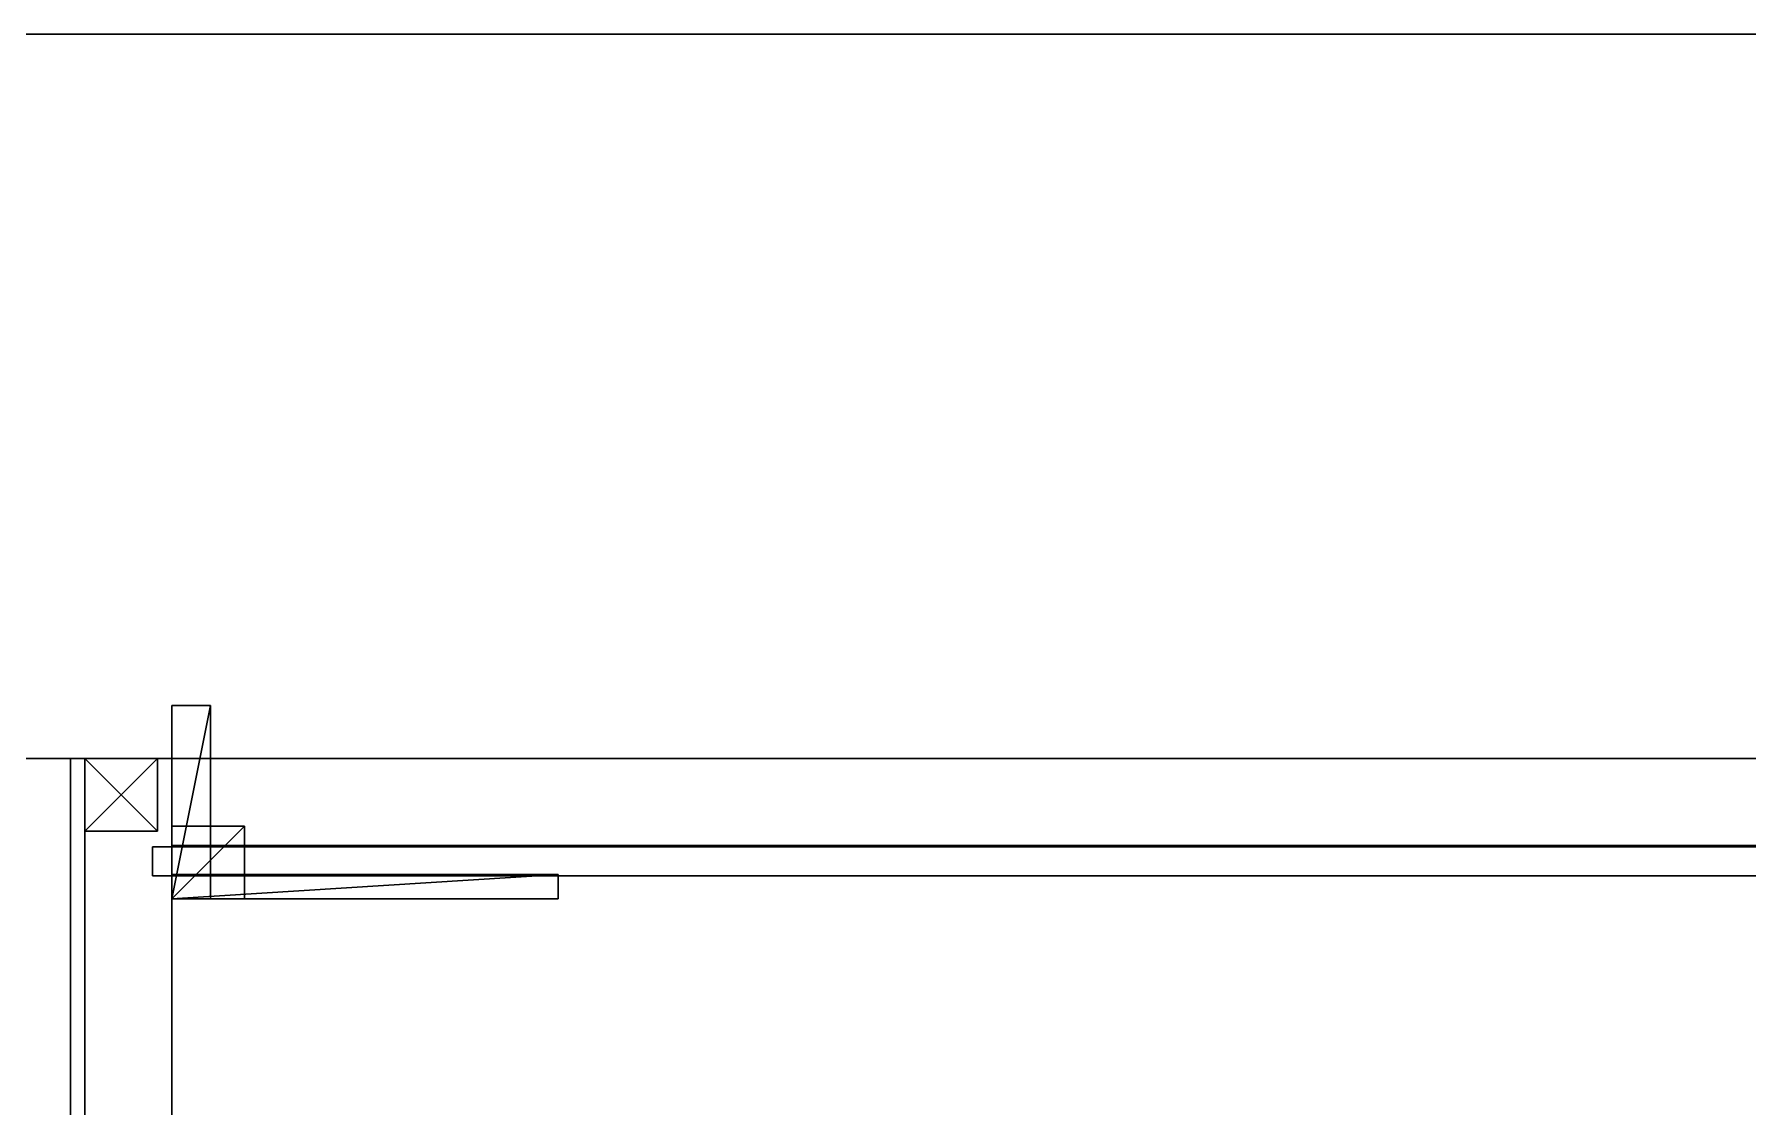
# Model space of a CAD drawing. Extents: x 0 to 5304, y -4676 to 0.
# Drawn here: x 3593.4 to 3948.1, y -1392.1 to -1170 of the extents above; entities that cross this region are included whole.
import ezdxf

# ---------------------------------------------------------------- set-up
doc = ezdxf.new("R2010")
doc.units = 0
for name, color, linetype in [('LAYER0', 7, 'CONTINUOUS'), ('LAYER1', 7, 'CONTINUOUS'), ('LAYER149', 45, 'CONTINUOUS'), ('LAYER150', 45, 'CONTINUOUS'), ('LAYER57', 7, 'CONTINUOUS'), ('LAYER58', 2, 'CONTINUOUS'), ('LAYER59', 7, 'CONTINUOUS'), ('LAYER60', 253, 'CONTINUOUS'), ('LAYER61', 253, 'CONTINUOUS'), ('LAYER62', 253, 'CONTINUOUS'), ('LAYER63', 253, 'CONTINUOUS'), ('LAYER64', 253, 'CONTINUOUS'), ('LAYER65', 253, 'CONTINUOUS'), ('LAYER66', 7, 'CONTINUOUS'), ('LAYER68', 7, 'CONTINUOUS'), ('LAYER70', 7, 'CONTINUOUS'), ('LAYER84', 253, 'CONTINUOUS'), ('LAYER85', 253, 'CONTINUOUS'), ('LAYER86', 253, 'CONTINUOUS'), ('LAYER87', 253, 'CONTINUOUS'), ('LAYER88', 253, 'CONTINUOUS'), ('LAYER89', 253, 'CONTINUOUS'), ('LAYER90', 253, 'CONTINUOUS'), ('LAYER91', 253, 'CONTINUOUS'), ('LAYER92', 253, 'CONTINUOUS'), ('LAYER93', 253, 'CONTINUOUS'), ('LAYER94', 253, 'CONTINUOUS'), ('LAYER95', 253, 'CONTINUOUS')]:
    doc.layers.add(name, color=color, linetype=linetype)

msp = doc.modelspace()

# ---------------------------------------------------------------- linework, layer by layer
at = {"layer": 'LAYER0'}
for points, invisible_edges in [([(5113.88, -1170), (2029.89, -3014), (2029.89, -1170), (5113.88, -1170)], 1), ([(5263.88, -4676.25), (2029.89, -3014), (5113.88, -1170), (5263.88, -4676.25)], 7), ([(2029.89, -1170, 5), (5113.88, -1170), (2029.89, -1170), (2029.89, -1170, 5)], 1), ([(5113.88, -1170), (2029.89, -1170, 5), (5113.88, -1170, 5), (5113.88, -1170)], 1), ([(2029.89, -3014, 5), (5263.88, -4676.25, 5), (2029.89, -1170, 5), (2029.89, -3014, 5)], 3), ([(2029.89, -1170, 5), (5263.88, -4676.25, 5), (5113.88, -1170, 5), (2029.89, -1170, 5)], 3)]:
    msp.add_3dface(points, dxfattribs=dict(at, invisible_edges=invisible_edges))
at = {"layer": 'LAYER1'}
for points, invisible_edges in [([(2179.89, -1320, 5), (2029.89, -1170, 5), (5113.88, -1170, 5), (2179.89, -1320, 5)], 5), ([(2029.89, -1170, 2605), (5113.88, -1170, 5), (2029.89, -1170, 5), (2029.89, -1170, 2605)], 1), ([(5113.88, -1170, 5), (2029.89, -1170, 2605), (5113.88, -1170, 2605), (5113.88, -1170, 5)], 1), ([(2029.89, -1170, 2605), (2179.89, -1320, 2605), (5113.88, -1170, 2605), (2029.89, -1170, 2605)], 3), ([(2179.89, -1320, 5), (5113.88, -1170, 5), (5263.88, -1320, 5), (2179.89, -1320, 5)], 3), ([(5113.88, -1170, 2605), (2179.89, -1320, 2605), (5263.88, -1320, 2605), (5113.88, -1170, 2605)], 5), ([(5263.88, -1320, 2605), (2179.89, -1320, 5), (5263.88, -1320, 5), (5263.88, -1320, 2605)], 1), ([(2179.89, -1320, 5), (5263.88, -1320, 2605), (2179.89, -1320, 2605), (2179.89, -1320, 5)], 1)]:
    msp.add_3dface(points, dxfattribs=dict(at, invisible_edges=invisible_edges))
at = {"layer": 'LAYER149', "invisible_edges": 1}
for points in [[(3603.885, -1320, 545), (3585.885, -1698, 545), (3603.885, -1698, 545), (3603.885, -1320, 545)], [(3585.885, -1698, 545), (3603.885, -1320, 545), (3585.885, -1320, 545), (3585.885, -1698, 545)], [(3585.885, -1320, 225), (3603.885, -1698, 225), (3585.885, -1698, 225), (3585.885, -1320, 225)], [(3603.885, -1698, 225), (3585.885, -1320, 225), (3603.885, -1320, 225), (3603.885, -1698, 225)], [(3603.885, -1320, 545), (3585.885, -1320, 225), (3585.885, -1320, 545), (3603.885, -1320, 545)], [(3585.885, -1320, 225), (3603.885, -1320, 545), (3603.885, -1320, 225), (3585.885, -1320, 225)], [(3603.885, -1698, 225), (3603.885, -1320, 545), (3603.885, -1698, 545), (3603.885, -1698, 225)], [(3603.885, -1320, 545), (3603.885, -1698, 225), (3603.885, -1320, 225), (3603.885, -1320, 545)]]:
    msp.add_3dface(points, dxfattribs=at)
at = {"layer": 'LAYER150'}
for points, invisible_edges in [([(5253.885, -1320, 525), (3600.885, -1720, 525), (3600.885, -1320, 525), (5253.885, -1320, 525)], 1), ([(3600.885, -1720, 525), (5253.885, -1320, 525), (5098.885, -1720, 525), (3600.885, -1720, 525)], 3), ([(3600.885, -1320, 543), (5253.885, -1320, 525), (3600.885, -1320, 525), (3600.885, -1320, 543)], 1), ([(5253.885, -1320, 525), (3600.885, -1320, 543), (5253.885, -1320, 543), (5253.885, -1320, 525)], 1), ([(3600.885, -1320, 543), (3600.885, -1720, 525), (3600.885, -1720, 543), (3600.885, -1320, 543)], 1), ([(3600.885, -1720, 525), (3600.885, -1320, 543), (3600.885, -1320, 525), (3600.885, -1720, 525)], 1), ([(5098.885, -1720, 543), (3600.885, -1320, 543), (3600.885, -1720, 543), (5098.885, -1720, 543)], 1), ([(3600.885, -1320, 543), (5098.885, -1720, 543), (5253.885, -1320, 543), (3600.885, -1320, 543)], 3)]:
    msp.add_3dface(points, dxfattribs=dict(at, invisible_edges=invisible_edges))
at = {"layer": 'LAYER57', "invisible_edges": 1}
for points in [[(4285.885, -1320, 226), (3621.885, -1698, 226), (3621.885, -1320, 226), (4285.885, -1320, 226)], [(3621.885, -1698, 226), (4285.885, -1320, 226), (4285.885, -1698, 226), (3621.885, -1698, 226)], [(3621.885, -1320, 244), (3621.885, -1698, 226), (3621.885, -1698, 244), (3621.885, -1320, 244)], [(3621.885, -1698, 226), (3621.885, -1320, 244), (3621.885, -1320, 226), (3621.885, -1698, 226)], [(3621.885, -1320, 244), (4285.885, -1320, 226), (3621.885, -1320, 226), (3621.885, -1320, 244)], [(4285.885, -1320, 226), (3621.885, -1320, 244), (4285.885, -1320, 244), (4285.885, -1320, 226)], [(4285.885, -1698, 244), (3621.885, -1320, 244), (3621.885, -1698, 244), (4285.885, -1698, 244)], [(3621.885, -1320, 244), (4285.885, -1698, 244), (4285.885, -1320, 244), (3621.885, -1320, 244)]]:
    msp.add_3dface(points, dxfattribs=at)
at = {"layer": 'LAYER58'}
for points in [[(3701.885, -1349, 484), (3701.885, -1344, 484), (3621.885, -1349, 484), (3701.885, -1349, 484)], [(3621.885, -1349, 484), (3701.885, -1344, 484), (3621.885, -1344, 484), (3621.885, -1349, 484)], [(3621.885, -1349, 484), (3621.885, -1344, 484), (3621.885, -1349, 461), (3621.885, -1349, 484)], [(3621.885, -1349, 461), (3621.885, -1344, 484), (3621.885, -1344, 461), (3621.885, -1349, 461)], [(3701.885, -1349, 461), (3621.885, -1349, 461), (3701.885, -1344, 461), (3701.885, -1349, 461)], [(3701.885, -1344, 461), (3621.885, -1349, 461), (3621.885, -1344, 461), (3701.885, -1344, 461)], [(3701.885, -1344, 461), (3621.885, -1344, 461), (3701.885, -1344, 484), (3701.885, -1344, 461)], [(3701.885, -1344, 484), (3621.885, -1344, 461), (3621.885, -1344, 484), (3701.885, -1344, 484)], [(3701.885, -1349, 461), (3701.885, -1344, 461), (3701.885, -1349, 484), (3701.885, -1349, 461)], [(3701.885, -1349, 484), (3701.885, -1344, 461), (3701.885, -1344, 484), (3701.885, -1349, 484)], [(3701.885, -1349, 484), (3621.885, -1349, 484), (3701.885, -1349, 461), (3701.885, -1349, 484)], [(3701.885, -1349, 461), (3621.885, -1349, 484), (3621.885, -1349, 461), (3701.885, -1349, 461)]]:
    msp.add_3dface(points, dxfattribs=at)
at = {"layer": 'LAYER59', "invisible_edges": 1}
for points in [[(3621.885, -1344, 484), (3701.885, -1349, 484), (3701.885, -1344, 484), (3621.885, -1344, 484)], [(3701.885, -1349, 484), (3621.885, -1344, 484), (3621.885, -1349, 484), (3701.885, -1349, 484)], [(3621.885, -1349, 461), (3701.885, -1344, 461), (3701.885, -1349, 461), (3621.885, -1349, 461)], [(3701.885, -1344, 461), (3621.885, -1349, 461), (3621.885, -1344, 461), (3701.885, -1344, 461)], [(3621.885, -1344, 484), (3621.885, -1349, 461), (3621.885, -1349, 484), (3621.885, -1344, 484)], [(3621.885, -1349, 461), (3621.885, -1344, 484), (3621.885, -1344, 461), (3621.885, -1349, 461)], [(3701.885, -1344, 461), (3621.885, -1344, 484), (3701.885, -1344, 484), (3701.885, -1344, 461)], [(3621.885, -1344, 484), (3701.885, -1344, 461), (3621.885, -1344, 461), (3621.885, -1344, 484)], [(3701.885, -1344, 461), (3701.885, -1349, 484), (3701.885, -1349, 461), (3701.885, -1344, 461)], [(3701.885, -1349, 484), (3701.885, -1344, 461), (3701.885, -1344, 484), (3701.885, -1349, 484)], [(3621.885, -1349, 461), (3701.885, -1349, 484), (3621.885, -1349, 484), (3621.885, -1349, 461)], [(3701.885, -1349, 484), (3621.885, -1349, 461), (3701.885, -1349, 461), (3701.885, -1349, 484)]]:
    msp.add_3dface(points, dxfattribs=at)
at = {"layer": 'LAYER60'}
for points in [[(3636.885, -1349, 484), (3636.885, -1334, 484), (3621.885, -1349, 484), (3636.885, -1349, 484)], [(3621.885, -1349, 484), (3636.885, -1334, 484), (3621.885, -1334, 484), (3621.885, -1349, 484)], [(3621.885, -1349, 484), (3621.885, -1334, 484), (3621.885, -1349, 469), (3621.885, -1349, 484)], [(3621.885, -1349, 469), (3621.885, -1334, 484), (3621.885, -1334, 469), (3621.885, -1349, 469)], [(3636.885, -1349, 469), (3621.885, -1349, 469), (3636.885, -1334, 469), (3636.885, -1349, 469)], [(3636.885, -1334, 469), (3621.885, -1349, 469), (3621.885, -1334, 469), (3636.885, -1334, 469)], [(3636.885, -1334, 469), (3621.885, -1334, 469), (3636.885, -1334, 484), (3636.885, -1334, 469)], [(3636.885, -1334, 484), (3621.885, -1334, 469), (3621.885, -1334, 484), (3636.885, -1334, 484)], [(3636.885, -1349, 469), (3636.885, -1334, 469), (3636.885, -1349, 484), (3636.885, -1349, 469)], [(3636.885, -1349, 484), (3636.885, -1334, 469), (3636.885, -1334, 484), (3636.885, -1349, 484)], [(3636.885, -1349, 484), (3621.885, -1349, 484), (3636.885, -1349, 469), (3636.885, -1349, 484)], [(3636.885, -1349, 469), (3621.885, -1349, 484), (3621.885, -1349, 469), (3636.885, -1349, 469)]]:
    msp.add_3dface(points, dxfattribs=at)
at = {"layer": 'LAYER61'}
for points in [[(3636.885, -1349, 484), (3636.885, -1334, 484), (3621.885, -1349, 484), (3636.885, -1349, 484)], [(3621.885, -1349, 484), (3636.885, -1334, 484), (3621.885, -1334, 484), (3621.885, -1349, 484)], [(3621.885, -1349, 484), (3621.885, -1334, 484), (3621.885, -1349, 469), (3621.885, -1349, 484)], [(3621.885, -1349, 469), (3621.885, -1334, 484), (3621.885, -1334, 469), (3621.885, -1349, 469)], [(3636.885, -1349, 469), (3621.885, -1349, 469), (3636.885, -1334, 469), (3636.885, -1349, 469)], [(3636.885, -1334, 469), (3621.885, -1349, 469), (3621.885, -1334, 469), (3636.885, -1334, 469)], [(3636.885, -1334, 469), (3621.885, -1334, 469), (3636.885, -1334, 484), (3636.885, -1334, 469)], [(3636.885, -1334, 484), (3621.885, -1334, 469), (3621.885, -1334, 484), (3636.885, -1334, 484)], [(3636.885, -1349, 469), (3636.885, -1334, 469), (3636.885, -1349, 484), (3636.885, -1349, 469)], [(3636.885, -1349, 484), (3636.885, -1334, 469), (3636.885, -1334, 484), (3636.885, -1349, 484)], [(3636.885, -1349, 484), (3621.885, -1349, 484), (3636.885, -1349, 469), (3636.885, -1349, 484)], [(3636.885, -1349, 469), (3621.885, -1349, 484), (3621.885, -1349, 469), (3636.885, -1349, 469)]]:
    msp.add_3dface(points, dxfattribs=at)
at = {"layer": 'LAYER62'}
for points in [[(3636.885, -1349, 484), (3636.885, -1334, 484), (3621.885, -1349, 484), (3636.885, -1349, 484)], [(3621.885, -1349, 484), (3636.885, -1334, 484), (3621.885, -1334, 484), (3621.885, -1349, 484)], [(3621.885, -1349, 484), (3621.885, -1334, 484), (3621.885, -1349, 469), (3621.885, -1349, 484)], [(3621.885, -1349, 469), (3621.885, -1334, 484), (3621.885, -1334, 469), (3621.885, -1349, 469)], [(3636.885, -1349, 469), (3621.885, -1349, 469), (3636.885, -1334, 469), (3636.885, -1349, 469)], [(3636.885, -1334, 469), (3621.885, -1349, 469), (3621.885, -1334, 469), (3636.885, -1334, 469)], [(3636.885, -1334, 469), (3621.885, -1334, 469), (3636.885, -1334, 484), (3636.885, -1334, 469)], [(3636.885, -1334, 484), (3621.885, -1334, 469), (3621.885, -1334, 484), (3636.885, -1334, 484)], [(3636.885, -1349, 469), (3636.885, -1334, 469), (3636.885, -1349, 484), (3636.885, -1349, 469)], [(3636.885, -1349, 484), (3636.885, -1334, 469), (3636.885, -1334, 484), (3636.885, -1349, 484)], [(3636.885, -1349, 484), (3621.885, -1349, 484), (3636.885, -1349, 469), (3636.885, -1349, 484)], [(3636.885, -1349, 469), (3621.885, -1349, 484), (3621.885, -1349, 469), (3636.885, -1349, 469)]]:
    msp.add_3dface(points, dxfattribs=at)
at = {"layer": 'LAYER63'}
for points in [[(3636.885, -1349, 484), (3636.885, -1334, 484), (3621.885, -1349, 484), (3636.885, -1349, 484)], [(3621.885, -1349, 484), (3636.885, -1334, 484), (3621.885, -1334, 484), (3621.885, -1349, 484)], [(3621.885, -1349, 484), (3621.885, -1334, 484), (3621.885, -1349, 469), (3621.885, -1349, 484)], [(3621.885, -1349, 469), (3621.885, -1334, 484), (3621.885, -1334, 469), (3621.885, -1349, 469)], [(3636.885, -1349, 469), (3621.885, -1349, 469), (3636.885, -1334, 469), (3636.885, -1349, 469)], [(3636.885, -1334, 469), (3621.885, -1349, 469), (3621.885, -1334, 469), (3636.885, -1334, 469)], [(3636.885, -1334, 469), (3621.885, -1334, 469), (3636.885, -1334, 484), (3636.885, -1334, 469)], [(3636.885, -1334, 484), (3621.885, -1334, 469), (3621.885, -1334, 484), (3636.885, -1334, 484)], [(3636.885, -1349, 469), (3636.885, -1334, 469), (3636.885, -1349, 484), (3636.885, -1349, 469)], [(3636.885, -1349, 484), (3636.885, -1334, 469), (3636.885, -1334, 484), (3636.885, -1349, 484)], [(3636.885, -1349, 484), (3621.885, -1349, 484), (3636.885, -1349, 469), (3636.885, -1349, 484)], [(3636.885, -1349, 469), (3621.885, -1349, 484), (3621.885, -1349, 469), (3636.885, -1349, 469)]]:
    msp.add_3dface(points, dxfattribs=at)
at = {"layer": 'LAYER64'}
for points in [[(3629.885, -1349, 484), (3629.885, -1309, 484), (3621.885, -1349, 484), (3629.885, -1349, 484)], [(3621.885, -1349, 484), (3629.885, -1309, 484), (3621.885, -1309, 484), (3621.885, -1349, 484)], [(3621.885, -1349, 484), (3621.885, -1309, 484), (3621.885, -1349, 476), (3621.885, -1349, 484)], [(3621.885, -1349, 476), (3621.885, -1309, 484), (3621.885, -1309, 476), (3621.885, -1349, 476)], [(3629.885, -1349, 476), (3621.885, -1349, 476), (3629.885, -1309, 476), (3629.885, -1349, 476)], [(3629.885, -1309, 476), (3621.885, -1349, 476), (3621.885, -1309, 476), (3629.885, -1309, 476)], [(3629.885, -1309, 476), (3621.885, -1309, 476), (3629.885, -1309, 484), (3629.885, -1309, 476)], [(3629.885, -1309, 484), (3621.885, -1309, 476), (3621.885, -1309, 484), (3629.885, -1309, 484)], [(3629.885, -1349, 476), (3629.885, -1309, 476), (3629.885, -1349, 484), (3629.885, -1349, 476)], [(3629.885, -1349, 484), (3629.885, -1309, 476), (3629.885, -1309, 484), (3629.885, -1349, 484)], [(3629.885, -1349, 484), (3621.885, -1349, 484), (3629.885, -1349, 476), (3629.885, -1349, 484)], [(3629.885, -1349, 476), (3621.885, -1349, 484), (3621.885, -1349, 476), (3629.885, -1349, 476)]]:
    msp.add_3dface(points, dxfattribs=at)
at = {"layer": 'LAYER65'}
for points in [[(3701.885, -1349, 484), (3701.885, -1344, 484), (3621.885, -1349, 484), (3701.885, -1349, 484)], [(3621.885, -1349, 484), (3701.885, -1344, 484), (3621.885, -1344, 484), (3621.885, -1349, 484)], [(3621.885, -1349, 484), (3621.885, -1344, 484), (3621.885, -1349, 468), (3621.885, -1349, 484)], [(3621.885, -1349, 468), (3621.885, -1344, 484), (3621.885, -1344, 468), (3621.885, -1349, 468)], [(3701.885, -1349, 468), (3621.885, -1349, 468), (3701.885, -1344, 468), (3701.885, -1349, 468)], [(3701.885, -1344, 468), (3621.885, -1349, 468), (3621.885, -1344, 468), (3701.885, -1344, 468)], [(3701.885, -1344, 468), (3621.885, -1344, 468), (3701.885, -1344, 484), (3701.885, -1344, 468)], [(3701.885, -1344, 484), (3621.885, -1344, 468), (3621.885, -1344, 484), (3701.885, -1344, 484)], [(3701.885, -1349, 468), (3701.885, -1344, 468), (3701.885, -1349, 484), (3701.885, -1349, 468)], [(3701.885, -1349, 484), (3701.885, -1344, 468), (3701.885, -1344, 484), (3701.885, -1349, 484)], [(3701.885, -1349, 484), (3621.885, -1349, 484), (3701.885, -1349, 468), (3701.885, -1349, 484)], [(3701.885, -1349, 468), (3621.885, -1349, 484), (3621.885, -1349, 468), (3701.885, -1349, 468)]]:
    msp.add_3dface(points, dxfattribs=at)
at = {"layer": 'LAYER66', "invisible_edges": 1}
for points in [[(3603.885, -1320, 225), (3621.885, -1698, 225), (3603.885, -1698, 225), (3603.885, -1320, 225)], [(3621.885, -1698, 225), (3603.885, -1320, 225), (3621.885, -1320, 225), (3621.885, -1698, 225)], [(3621.885, -1320, 525), (3603.885, -1698, 525), (3621.885, -1698, 525), (3621.885, -1320, 525)], [(3603.885, -1698, 525), (3621.885, -1320, 525), (3603.885, -1320, 525), (3603.885, -1698, 525)], [(3603.885, -1320, 225), (3621.885, -1320, 525), (3621.885, -1320, 225), (3603.885, -1320, 225)], [(3621.885, -1320, 525), (3603.885, -1320, 225), (3603.885, -1320, 525), (3621.885, -1320, 525)], [(3603.885, -1698, 525), (3603.885, -1320, 225), (3603.885, -1698, 225), (3603.885, -1698, 525)], [(3603.885, -1320, 225), (3603.885, -1698, 525), (3603.885, -1320, 525), (3603.885, -1320, 225)], [(3621.885, -1320, 525), (3621.885, -1698, 225), (3621.885, -1320, 225), (3621.885, -1320, 525)], [(3621.885, -1698, 225), (3621.885, -1320, 525), (3621.885, -1698, 525), (3621.885, -1698, 225)]]:
    msp.add_3dface(points, dxfattribs=at)
at = {"layer": 'LAYER68', "invisible_edges": 1}
for points in [[(3617.885, -1338.3, 240), (4289.885, -1338.3, 524.5), (4289.885, -1338.3, 240), (3617.885, -1338.3, 240)], [(4289.885, -1338.3, 524.5), (3617.885, -1338.3, 240), (3617.885, -1338.3, 524.5), (4289.885, -1338.3, 524.5)], [(3617.885, -1344.3, 524.5), (4289.885, -1338.3, 524.5), (3617.885, -1338.3, 524.5), (3617.885, -1344.3, 524.5)], [(4289.885, -1338.3, 524.5), (3617.885, -1344.3, 524.5), (4289.885, -1344.3, 524.5), (4289.885, -1338.3, 524.5)], [(3617.885, -1338.3, 240), (3617.885, -1344.3, 524.5), (3617.885, -1338.3, 524.5), (3617.885, -1338.3, 240)], [(3617.885, -1344.3, 524.5), (3617.885, -1338.3, 240), (3617.885, -1344.3, 240), (3617.885, -1344.3, 524.5)], [(4289.885, -1344.3, 240), (3617.885, -1338.3, 240), (4289.885, -1338.3, 240), (4289.885, -1344.3, 240)], [(3617.885, -1338.3, 240), (4289.885, -1344.3, 240), (3617.885, -1344.3, 240), (3617.885, -1338.3, 240)], [(3617.885, -1344.3, 524.5), (4289.885, -1344.3, 240), (4289.885, -1344.3, 524.5), (3617.885, -1344.3, 524.5)], [(4289.885, -1344.3, 240), (3617.885, -1344.3, 524.5), (3617.885, -1344.3, 240), (4289.885, -1344.3, 240)]]:
    msp.add_3dface(points, dxfattribs=at)
at = {"layer": 'LAYER70', "invisible_edges": 1}
for points in [[(3621.885, -1320, 404.5), (4285.885, -1320, 524.5), (4285.885, -1320, 404.5), (3621.885, -1320, 404.5)], [(4285.885, -1320, 524.5), (3621.885, -1320, 404.5), (3621.885, -1320, 524.5), (4285.885, -1320, 524.5)], [(3621.885, -1338, 524.5), (4285.885, -1320, 524.5), (3621.885, -1320, 524.5), (3621.885, -1338, 524.5)], [(4285.885, -1320, 524.5), (3621.885, -1338, 524.5), (4285.885, -1338, 524.5), (4285.885, -1320, 524.5)], [(3621.885, -1320, 404.5), (3621.885, -1338, 524.5), (3621.885, -1320, 524.5), (3621.885, -1320, 404.5)], [(3621.885, -1338, 524.5), (3621.885, -1320, 404.5), (3621.885, -1338, 404.5), (3621.885, -1338, 524.5)], [(4285.885, -1338, 404.5), (3621.885, -1320, 404.5), (4285.885, -1320, 404.5), (4285.885, -1338, 404.5)], [(3621.885, -1320, 404.5), (4285.885, -1338, 404.5), (3621.885, -1338, 404.5), (3621.885, -1320, 404.5)], [(3621.885, -1338, 524.5), (4285.885, -1338, 404.5), (4285.885, -1338, 524.5), (3621.885, -1338, 524.5)], [(4285.885, -1338, 404.5), (3621.885, -1338, 524.5), (3621.885, -1338, 404.5), (4285.885, -1338, 404.5)]]:
    msp.add_3dface(points, dxfattribs=at)
at = {"layer": 'LAYER84'}
for points in [[(3603.885, -1335, 228), (3603.885, -1335, 243), (3603.885, -1320, 228), (3603.885, -1335, 228)], [(3603.885, -1320, 228), (3603.885, -1335, 243), (3603.885, -1320, 243), (3603.885, -1320, 228)], [(3603.885, -1320, 228), (3603.885, -1320, 243), (3618.885, -1320, 228), (3603.885, -1320, 228)], [(3618.885, -1320, 228), (3603.885, -1320, 243), (3618.885, -1320, 243), (3618.885, -1320, 228)], [(3603.885, -1335, 228), (3603.885, -1320, 228), (3618.885, -1335, 228), (3603.885, -1335, 228)], [(3618.885, -1335, 228), (3603.885, -1320, 228), (3618.885, -1320, 228), (3618.885, -1335, 228)], [(3618.885, -1335, 243), (3618.885, -1320, 243), (3603.885, -1335, 243), (3618.885, -1335, 243)], [(3603.885, -1335, 243), (3618.885, -1320, 243), (3603.885, -1320, 243), (3603.885, -1335, 243)], [(3618.885, -1335, 228), (3618.885, -1320, 228), (3618.885, -1335, 243), (3618.885, -1335, 228)], [(3618.885, -1335, 243), (3618.885, -1320, 228), (3618.885, -1320, 243), (3618.885, -1335, 243)], [(3618.885, -1335, 228), (3618.885, -1335, 243), (3603.885, -1335, 228), (3618.885, -1335, 228)], [(3603.885, -1335, 228), (3618.885, -1335, 243), (3603.885, -1335, 243), (3603.885, -1335, 228)]]:
    msp.add_3dface(points, dxfattribs=at)
at = {"layer": 'LAYER85'}
for points in [[(3603.885, -1335, 228), (3603.885, -1335, 243), (3603.885, -1320, 228), (3603.885, -1335, 228)], [(3603.885, -1320, 228), (3603.885, -1335, 243), (3603.885, -1320, 243), (3603.885, -1320, 228)], [(3603.885, -1320, 228), (3603.885, -1320, 243), (3618.885, -1320, 228), (3603.885, -1320, 228)], [(3618.885, -1320, 228), (3603.885, -1320, 243), (3618.885, -1320, 243), (3618.885, -1320, 228)], [(3603.885, -1335, 228), (3603.885, -1320, 228), (3618.885, -1335, 228), (3603.885, -1335, 228)], [(3618.885, -1335, 228), (3603.885, -1320, 228), (3618.885, -1320, 228), (3618.885, -1335, 228)], [(3618.885, -1335, 243), (3618.885, -1320, 243), (3603.885, -1335, 243), (3618.885, -1335, 243)], [(3603.885, -1335, 243), (3618.885, -1320, 243), (3603.885, -1320, 243), (3603.885, -1335, 243)], [(3618.885, -1335, 228), (3618.885, -1320, 228), (3618.885, -1335, 243), (3618.885, -1335, 228)], [(3618.885, -1335, 243), (3618.885, -1320, 228), (3618.885, -1320, 243), (3618.885, -1335, 243)], [(3618.885, -1335, 228), (3618.885, -1335, 243), (3603.885, -1335, 228), (3618.885, -1335, 228)], [(3603.885, -1335, 228), (3618.885, -1335, 243), (3603.885, -1335, 243), (3603.885, -1335, 228)]]:
    msp.add_3dface(points, dxfattribs=at)
at = {"layer": 'LAYER86'}
for points in [[(3603.885, -1335, 228), (3603.885, -1335, 243), (3603.885, -1320, 228), (3603.885, -1335, 228)], [(3603.885, -1320, 228), (3603.885, -1335, 243), (3603.885, -1320, 243), (3603.885, -1320, 228)], [(3603.885, -1320, 228), (3603.885, -1320, 243), (3618.885, -1320, 228), (3603.885, -1320, 228)], [(3618.885, -1320, 228), (3603.885, -1320, 243), (3618.885, -1320, 243), (3618.885, -1320, 228)], [(3603.885, -1335, 228), (3603.885, -1320, 228), (3618.885, -1335, 228), (3603.885, -1335, 228)], [(3618.885, -1335, 228), (3603.885, -1320, 228), (3618.885, -1320, 228), (3618.885, -1335, 228)], [(3618.885, -1335, 243), (3618.885, -1320, 243), (3603.885, -1335, 243), (3618.885, -1335, 243)], [(3603.885, -1335, 243), (3618.885, -1320, 243), (3603.885, -1320, 243), (3603.885, -1335, 243)], [(3618.885, -1335, 228), (3618.885, -1320, 228), (3618.885, -1335, 243), (3618.885, -1335, 228)], [(3618.885, -1335, 243), (3618.885, -1320, 228), (3618.885, -1320, 243), (3618.885, -1335, 243)], [(3618.885, -1335, 228), (3618.885, -1335, 243), (3603.885, -1335, 228), (3618.885, -1335, 228)], [(3603.885, -1335, 228), (3618.885, -1335, 243), (3603.885, -1335, 243), (3603.885, -1335, 228)]]:
    msp.add_3dface(points, dxfattribs=at)
at = {"layer": 'LAYER87'}
for points in [[(3603.885, -1335, 228), (3603.885, -1335, 243), (3603.885, -1320, 228), (3603.885, -1335, 228)], [(3603.885, -1320, 228), (3603.885, -1335, 243), (3603.885, -1320, 243), (3603.885, -1320, 228)], [(3603.885, -1320, 228), (3603.885, -1320, 243), (3618.885, -1320, 228), (3603.885, -1320, 228)], [(3618.885, -1320, 228), (3603.885, -1320, 243), (3618.885, -1320, 243), (3618.885, -1320, 228)], [(3603.885, -1335, 228), (3603.885, -1320, 228), (3618.885, -1335, 228), (3603.885, -1335, 228)], [(3618.885, -1335, 228), (3603.885, -1320, 228), (3618.885, -1320, 228), (3618.885, -1335, 228)], [(3618.885, -1335, 243), (3618.885, -1320, 243), (3603.885, -1335, 243), (3618.885, -1335, 243)], [(3603.885, -1335, 243), (3618.885, -1320, 243), (3603.885, -1320, 243), (3603.885, -1335, 243)], [(3618.885, -1335, 228), (3618.885, -1320, 228), (3618.885, -1335, 243), (3618.885, -1335, 228)], [(3618.885, -1335, 243), (3618.885, -1320, 228), (3618.885, -1320, 243), (3618.885, -1335, 243)], [(3618.885, -1335, 228), (3618.885, -1335, 243), (3603.885, -1335, 228), (3618.885, -1335, 228)], [(3603.885, -1335, 228), (3618.885, -1335, 243), (3603.885, -1335, 243), (3603.885, -1335, 228)]]:
    msp.add_3dface(points, dxfattribs=at)
at = {"layer": 'LAYER88'}
for points in [[(3603.885, -1335, 228), (3603.885, -1335, 243), (3603.885, -1320, 228), (3603.885, -1335, 228)], [(3603.885, -1320, 228), (3603.885, -1335, 243), (3603.885, -1320, 243), (3603.885, -1320, 228)], [(3603.885, -1320, 228), (3603.885, -1320, 243), (3618.885, -1320, 228), (3603.885, -1320, 228)], [(3618.885, -1320, 228), (3603.885, -1320, 243), (3618.885, -1320, 243), (3618.885, -1320, 228)], [(3603.885, -1335, 228), (3603.885, -1320, 228), (3618.885, -1335, 228), (3603.885, -1335, 228)], [(3618.885, -1335, 228), (3603.885, -1320, 228), (3618.885, -1320, 228), (3618.885, -1335, 228)], [(3618.885, -1335, 243), (3618.885, -1320, 243), (3603.885, -1335, 243), (3618.885, -1335, 243)], [(3603.885, -1335, 243), (3618.885, -1320, 243), (3603.885, -1320, 243), (3603.885, -1335, 243)], [(3618.885, -1335, 228), (3618.885, -1320, 228), (3618.885, -1335, 243), (3618.885, -1335, 228)], [(3618.885, -1335, 243), (3618.885, -1320, 228), (3618.885, -1320, 243), (3618.885, -1335, 243)], [(3618.885, -1335, 228), (3618.885, -1335, 243), (3603.885, -1335, 228), (3618.885, -1335, 228)], [(3603.885, -1335, 228), (3618.885, -1335, 243), (3603.885, -1335, 243), (3603.885, -1335, 228)]]:
    msp.add_3dface(points, dxfattribs=at)
at = {"layer": 'LAYER89'}
for points in [[(3603.885, -1335, 228), (3603.885, -1335, 243), (3603.885, -1320, 228), (3603.885, -1335, 228)], [(3603.885, -1320, 228), (3603.885, -1335, 243), (3603.885, -1320, 243), (3603.885, -1320, 228)], [(3603.885, -1320, 228), (3603.885, -1320, 243), (3618.885, -1320, 228), (3603.885, -1320, 228)], [(3618.885, -1320, 228), (3603.885, -1320, 243), (3618.885, -1320, 243), (3618.885, -1320, 228)], [(3603.885, -1335, 228), (3603.885, -1320, 228), (3618.885, -1335, 228), (3603.885, -1335, 228)], [(3618.885, -1335, 228), (3603.885, -1320, 228), (3618.885, -1320, 228), (3618.885, -1335, 228)], [(3618.885, -1335, 243), (3618.885, -1320, 243), (3603.885, -1335, 243), (3618.885, -1335, 243)], [(3603.885, -1335, 243), (3618.885, -1320, 243), (3603.885, -1320, 243), (3603.885, -1335, 243)], [(3618.885, -1335, 228), (3618.885, -1320, 228), (3618.885, -1335, 243), (3618.885, -1335, 228)], [(3618.885, -1335, 243), (3618.885, -1320, 228), (3618.885, -1320, 243), (3618.885, -1335, 243)], [(3618.885, -1335, 228), (3618.885, -1335, 243), (3603.885, -1335, 228), (3618.885, -1335, 228)], [(3603.885, -1335, 228), (3618.885, -1335, 243), (3603.885, -1335, 243), (3603.885, -1335, 228)]]:
    msp.add_3dface(points, dxfattribs=at)
at = {"layer": 'LAYER90'}
for points in [[(3603.885, -1335, 228), (3603.885, -1335, 243), (3603.885, -1320, 228), (3603.885, -1335, 228)], [(3603.885, -1320, 228), (3603.885, -1335, 243), (3603.885, -1320, 243), (3603.885, -1320, 228)], [(3603.885, -1320, 228), (3603.885, -1320, 243), (3618.885, -1320, 228), (3603.885, -1320, 228)], [(3618.885, -1320, 228), (3603.885, -1320, 243), (3618.885, -1320, 243), (3618.885, -1320, 228)], [(3603.885, -1335, 228), (3603.885, -1320, 228), (3618.885, -1335, 228), (3603.885, -1335, 228)], [(3618.885, -1335, 228), (3603.885, -1320, 228), (3618.885, -1320, 228), (3618.885, -1335, 228)], [(3618.885, -1335, 243), (3618.885, -1320, 243), (3603.885, -1335, 243), (3618.885, -1335, 243)], [(3603.885, -1335, 243), (3618.885, -1320, 243), (3603.885, -1320, 243), (3603.885, -1335, 243)], [(3618.885, -1335, 228), (3618.885, -1320, 228), (3618.885, -1335, 243), (3618.885, -1335, 228)], [(3618.885, -1335, 243), (3618.885, -1320, 228), (3618.885, -1320, 243), (3618.885, -1335, 243)], [(3618.885, -1335, 228), (3618.885, -1335, 243), (3603.885, -1335, 228), (3618.885, -1335, 228)], [(3603.885, -1335, 228), (3618.885, -1335, 243), (3603.885, -1335, 243), (3603.885, -1335, 228)]]:
    msp.add_3dface(points, dxfattribs=at)
at = {"layer": 'LAYER91'}
for points in [[(3603.885, -1335, 228), (3603.885, -1335, 243), (3603.885, -1320, 228), (3603.885, -1335, 228)], [(3603.885, -1320, 228), (3603.885, -1335, 243), (3603.885, -1320, 243), (3603.885, -1320, 228)], [(3603.885, -1320, 228), (3603.885, -1320, 243), (3618.885, -1320, 228), (3603.885, -1320, 228)], [(3618.885, -1320, 228), (3603.885, -1320, 243), (3618.885, -1320, 243), (3618.885, -1320, 228)], [(3603.885, -1335, 228), (3603.885, -1320, 228), (3618.885, -1335, 228), (3603.885, -1335, 228)], [(3618.885, -1335, 228), (3603.885, -1320, 228), (3618.885, -1320, 228), (3618.885, -1335, 228)], [(3618.885, -1335, 243), (3618.885, -1320, 243), (3603.885, -1335, 243), (3618.885, -1335, 243)], [(3603.885, -1335, 243), (3618.885, -1320, 243), (3603.885, -1320, 243), (3603.885, -1335, 243)], [(3618.885, -1335, 228), (3618.885, -1320, 228), (3618.885, -1335, 243), (3618.885, -1335, 228)], [(3618.885, -1335, 243), (3618.885, -1320, 228), (3618.885, -1320, 243), (3618.885, -1335, 243)], [(3618.885, -1335, 228), (3618.885, -1335, 243), (3603.885, -1335, 228), (3618.885, -1335, 228)], [(3603.885, -1335, 228), (3618.885, -1335, 243), (3603.885, -1335, 243), (3603.885, -1335, 228)]]:
    msp.add_3dface(points, dxfattribs=at)
at = {"layer": 'LAYER92'}
for points in [[(3603.885, -1335, 228), (3603.885, -1335, 243), (3603.885, -1320, 228), (3603.885, -1335, 228)], [(3603.885, -1320, 228), (3603.885, -1335, 243), (3603.885, -1320, 243), (3603.885, -1320, 228)], [(3603.885, -1320, 228), (3603.885, -1320, 243), (3618.885, -1320, 228), (3603.885, -1320, 228)], [(3618.885, -1320, 228), (3603.885, -1320, 243), (3618.885, -1320, 243), (3618.885, -1320, 228)], [(3603.885, -1335, 228), (3603.885, -1320, 228), (3618.885, -1335, 228), (3603.885, -1335, 228)], [(3618.885, -1335, 228), (3603.885, -1320, 228), (3618.885, -1320, 228), (3618.885, -1335, 228)], [(3618.885, -1335, 243), (3618.885, -1320, 243), (3603.885, -1335, 243), (3618.885, -1335, 243)], [(3603.885, -1335, 243), (3618.885, -1320, 243), (3603.885, -1320, 243), (3603.885, -1335, 243)], [(3618.885, -1335, 228), (3618.885, -1320, 228), (3618.885, -1335, 243), (3618.885, -1335, 228)], [(3618.885, -1335, 243), (3618.885, -1320, 228), (3618.885, -1320, 243), (3618.885, -1335, 243)], [(3618.885, -1335, 228), (3618.885, -1335, 243), (3603.885, -1335, 228), (3618.885, -1335, 228)], [(3603.885, -1335, 228), (3618.885, -1335, 243), (3603.885, -1335, 243), (3603.885, -1335, 228)]]:
    msp.add_3dface(points, dxfattribs=at)
at = {"layer": 'LAYER93'}
for points in [[(3603.885, -1335, 228), (3603.885, -1335, 243), (3603.885, -1320, 228), (3603.885, -1335, 228)], [(3603.885, -1320, 228), (3603.885, -1335, 243), (3603.885, -1320, 243), (3603.885, -1320, 228)], [(3603.885, -1320, 228), (3603.885, -1320, 243), (3618.885, -1320, 228), (3603.885, -1320, 228)], [(3618.885, -1320, 228), (3603.885, -1320, 243), (3618.885, -1320, 243), (3618.885, -1320, 228)], [(3603.885, -1335, 228), (3603.885, -1320, 228), (3618.885, -1335, 228), (3603.885, -1335, 228)], [(3618.885, -1335, 228), (3603.885, -1320, 228), (3618.885, -1320, 228), (3618.885, -1335, 228)], [(3618.885, -1335, 243), (3618.885, -1320, 243), (3603.885, -1335, 243), (3618.885, -1335, 243)], [(3603.885, -1335, 243), (3618.885, -1320, 243), (3603.885, -1320, 243), (3603.885, -1335, 243)], [(3618.885, -1335, 228), (3618.885, -1320, 228), (3618.885, -1335, 243), (3618.885, -1335, 228)], [(3618.885, -1335, 243), (3618.885, -1320, 228), (3618.885, -1320, 243), (3618.885, -1335, 243)], [(3618.885, -1335, 228), (3618.885, -1335, 243), (3603.885, -1335, 228), (3618.885, -1335, 228)], [(3603.885, -1335, 228), (3618.885, -1335, 243), (3603.885, -1335, 243), (3603.885, -1335, 228)]]:
    msp.add_3dface(points, dxfattribs=at)
at = {"layer": 'LAYER94'}
for points in [[(3603.885, -1335, 228), (3603.885, -1335, 243), (3603.885, -1320, 228), (3603.885, -1335, 228)], [(3603.885, -1320, 228), (3603.885, -1335, 243), (3603.885, -1320, 243), (3603.885, -1320, 228)], [(3603.885, -1320, 228), (3603.885, -1320, 243), (3618.885, -1320, 228), (3603.885, -1320, 228)], [(3618.885, -1320, 228), (3603.885, -1320, 243), (3618.885, -1320, 243), (3618.885, -1320, 228)], [(3603.885, -1335, 228), (3603.885, -1320, 228), (3618.885, -1335, 228), (3603.885, -1335, 228)], [(3618.885, -1335, 228), (3603.885, -1320, 228), (3618.885, -1320, 228), (3618.885, -1335, 228)], [(3618.885, -1335, 243), (3618.885, -1320, 243), (3603.885, -1335, 243), (3618.885, -1335, 243)], [(3603.885, -1335, 243), (3618.885, -1320, 243), (3603.885, -1320, 243), (3603.885, -1335, 243)], [(3618.885, -1335, 228), (3618.885, -1320, 228), (3618.885, -1335, 243), (3618.885, -1335, 228)], [(3618.885, -1335, 243), (3618.885, -1320, 228), (3618.885, -1320, 243), (3618.885, -1335, 243)], [(3618.885, -1335, 228), (3618.885, -1335, 243), (3603.885, -1335, 228), (3618.885, -1335, 228)], [(3603.885, -1335, 228), (3618.885, -1335, 243), (3603.885, -1335, 243), (3603.885, -1335, 228)]]:
    msp.add_3dface(points, dxfattribs=at)
at = {"layer": 'LAYER95'}
for points in [[(3603.885, -1335, 228), (3603.885, -1335, 243), (3603.885, -1320, 228), (3603.885, -1335, 228)], [(3603.885, -1320, 228), (3603.885, -1335, 243), (3603.885, -1320, 243), (3603.885, -1320, 228)], [(3603.885, -1320, 228), (3603.885, -1320, 243), (3618.885, -1320, 228), (3603.885, -1320, 228)], [(3618.885, -1320, 228), (3603.885, -1320, 243), (3618.885, -1320, 243), (3618.885, -1320, 228)], [(3603.885, -1335, 228), (3603.885, -1320, 228), (3618.885, -1335, 228), (3603.885, -1335, 228)], [(3618.885, -1335, 228), (3603.885, -1320, 228), (3618.885, -1320, 228), (3618.885, -1335, 228)], [(3618.885, -1335, 243), (3618.885, -1320, 243), (3603.885, -1335, 243), (3618.885, -1335, 243)], [(3603.885, -1335, 243), (3618.885, -1320, 243), (3603.885, -1320, 243), (3603.885, -1335, 243)], [(3618.885, -1335, 228), (3618.885, -1320, 228), (3618.885, -1335, 243), (3618.885, -1335, 228)], [(3618.885, -1335, 243), (3618.885, -1320, 228), (3618.885, -1320, 243), (3618.885, -1335, 243)], [(3618.885, -1335, 228), (3618.885, -1335, 243), (3603.885, -1335, 228), (3618.885, -1335, 228)], [(3603.885, -1335, 228), (3618.885, -1335, 243), (3603.885, -1335, 243), (3603.885, -1335, 228)]]:
    msp.add_3dface(points, dxfattribs=at)

doc.saveas('drawing.dxf')
